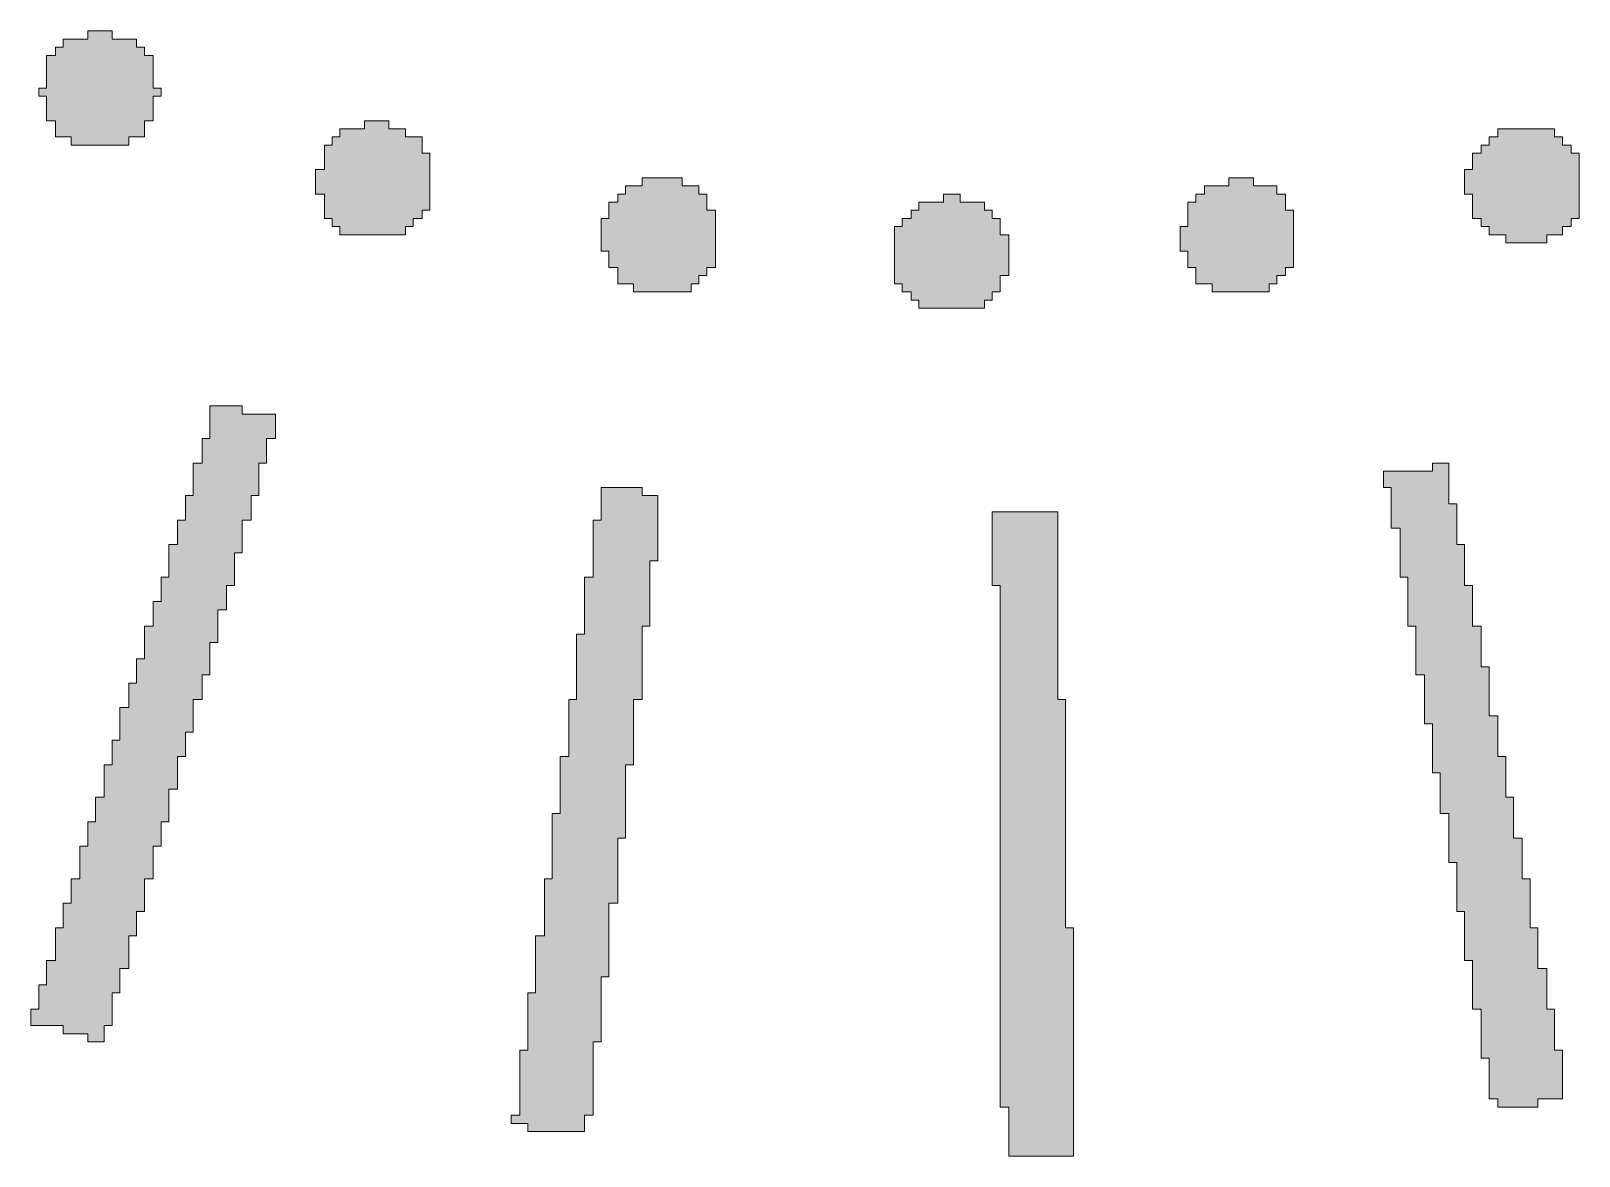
# Model space of a CAD drawing. Header units: millimetres. Extents: x 79 to 103.9, y -130.9 to -116.4.
# Drawn here: x 95.375 to 99.396, y -130.862 to -127.941 of the extents above; entities that cross this region are included whole.
import ezdxf

# ---------------------------------------------------------------- set-up
doc = ezdxf.new("R2010")
doc.units = ezdxf.units.MM
doc.header["$MEASUREMENT"] = 0
doc.layers.add('Layer 1', color=7, linetype='Continuous', lineweight=0)

msp = doc.modelspace()

# ---------------------------------------------------------------- hatches: boundary and pattern name
at = {"layer": 'Layer 1', "true_color": 0x000000, "transparency": 33554687}
h = msp.add_hatch(color=18, dxfattribs=at)
h.dxf.hatch_style = 2
h.paths.add_polyline_path([(95.7125, -128.1108), (95.6922, -128.1108), (95.6922, -128.1319), (95.6922, -128.153), (95.6922, -128.1743), (95.6693, -128.1743), (95.6693, -128.1954), (95.6693, -128.2165), (95.6287, -128.2165), (95.6287, -128.2378), (95.4788, -128.2378), (95.4788, -128.2165), (95.4382, -128.2165), (95.4382, -128.1954), (95.4382, -128.1743), (95.4153, -128.1743), (95.4153, -128.153), (95.4153, -128.1319), (95.4153, -128.1108), (95.395, -128.1108), (95.395, -128.0895), (95.4153, -128.0895), (95.4153, -128.0684), (95.4153, -128.0473), (95.4153, -128.026), (95.4153, -128.0049), (95.4382, -128.0049), (95.4382, -127.9838), (95.4585, -127.9838), (95.4585, -127.9625), (95.522, -127.9625), (95.522, -127.9414), (95.5855, -127.9414), (95.5855, -127.9625), (95.649, -127.9625), (95.649, -127.9838), (95.6693, -127.9838), (95.6693, -128.0049), (95.6922, -128.0049), (95.6922, -128.026), (95.6922, -128.0473), (95.6922, -128.0684), (95.6922, -128.0895), (95.7125, -128.0895)])
h = msp.add_hatch(color=18, dxfattribs=at)
h.dxf.hatch_style = 2
h.paths.add_polyline_path([(96.1367, -128.28), (96.1367, -128.2589), (96.1367, -128.2589), (96.1367, -128.2378), (96.157, -128.2378), (96.157, -128.2165), (96.1773, -128.2165), (96.1773, -128.1954), (96.2408, -128.1954), (96.2408, -128.1743), (96.3043, -128.1743), (96.3043, -128.1954), (96.3475, -128.1954), (96.3475, -128.2165), (96.3907, -128.2165), (96.3907, -128.2378), (96.3907, -128.2378), (96.3907, -128.2589), (96.411, -128.2589), (96.411, -128.28), (96.411, -128.3013), (96.411, -128.3013), (96.411, -128.3224), (96.411, -128.3435), (96.411, -128.3648), (96.411, -128.3648), (96.411, -128.3859), (96.411, -128.407), (96.3907, -128.407), (96.3907, -128.4283), (96.3678, -128.4283), (96.3678, -128.4494), (96.3475, -128.4494), (96.3475, -128.4705), (96.1773, -128.4705), (96.1773, -128.4494), (96.157, -128.4494), (96.157, -128.4283), (96.1367, -128.4283), (96.1367, -128.407), (96.1367, -128.407), (96.1367, -128.3859), (96.1367, -128.3648), (96.1138, -128.3648), (96.1138, -128.3435), (96.1138, -128.3224), (96.1138, -128.3013), (96.1367, -128.3013)])
h = msp.add_hatch(color=18, dxfattribs=at)
h.dxf.hatch_style = 2
h.paths.add_polyline_path([(99.3523, -128.4494), (99.3523, -128.4705), (99.3117, -128.4705), (99.3117, -128.4918), (99.205, -128.4918), (99.205, -128.4705), (99.1618, -128.4705), (99.1618, -128.4494), (99.1415, -128.4494), (99.1415, -128.4283), (99.1186, -128.4283), (99.1186, -128.407), (99.1186, -128.3859), (99.1186, -128.3648), (99.0983, -128.3648), (99.0983, -128.3435), (99.0983, -128.3224), (99.0983, -128.3013), (99.1186, -128.3013), (99.1186, -128.28), (99.1186, -128.2589), (99.1415, -128.2589), (99.1415, -128.2378), (99.1618, -128.2378), (99.1618, -128.2165), (99.1847, -128.2165), (99.1847, -128.1954), (99.332, -128.1954), (99.332, -128.2165), (99.3523, -128.2165), (99.3523, -128.2378), (99.3752, -128.2378), (99.3752, -128.2589), (99.3955, -128.2589), (99.3955, -128.28), (99.3955, -128.3013), (99.3955, -128.3013), (99.3955, -128.3224), (99.3955, -128.3435), (99.3955, -128.3648), (99.3955, -128.3648), (99.3955, -128.3859), (99.3955, -128.407), (99.3955, -128.4283), (99.3752, -128.4283), (99.3752, -128.4494)])
h = msp.add_hatch(color=18, dxfattribs=at)
h.dxf.hatch_style = 2
h.paths.add_polyline_path([(96.9393, -128.6188), (96.9393, -128.5975), (96.8987, -128.5975), (96.8987, -128.5764), (96.8987, -128.5764), (96.8987, -128.5553), (96.8758, -128.5553), (96.8758, -128.534), (96.8758, -128.5129), (96.8555, -128.5129), (96.8555, -128.4918), (96.8555, -128.4705), (96.8555, -128.4494), (96.8555, -128.4283), (96.8758, -128.4283), (96.8758, -128.407), (96.8759, -128.407), (96.8759, -128.3859), (96.8987, -128.3859), (96.8987, -128.3648), (96.919, -128.3648), (96.919, -128.3435), (96.9622, -128.3435), (96.9622, -128.3224), (97.0663, -128.3224), (97.0663, -128.3435), (97.1095, -128.3435), (97.1095, -128.3648), (97.1298, -128.3648), (97.1298, -128.3859), (97.1299, -128.3859), (97.1299, -128.407), (97.1527, -128.407), (97.1527, -128.4283), (97.1527, -128.4283), (97.1527, -128.4494), (97.1527, -128.4705), (97.1527, -128.4918), (97.1527, -128.5129), (97.1527, -128.5129), (97.1527, -128.534), (97.1527, -128.5553), (97.1298, -128.5553), (97.1298, -128.5764), (97.1095, -128.5764), (97.1095, -128.5975), (97.0892, -128.5975), (97.0892, -128.6188)])
h = msp.add_hatch(color=18, dxfattribs=at)
h.dxf.hatch_style = 2
h.paths.add_polyline_path([(98.3795, -128.4283), (98.3795, -128.407), (98.3795, -128.407), (98.3795, -128.3859), (98.3998, -128.3859), (98.3998, -128.3648), (98.4227, -128.3648), (98.4227, -128.3435), (98.4862, -128.3435), (98.4862, -128.3224), (98.5497, -128.3224), (98.5497, -128.3435), (98.6107, -128.3435), (98.6107, -128.3648), (98.6335, -128.3648), (98.6335, -128.3859), (98.6335, -128.3859), (98.6335, -128.407), (98.6538, -128.407), (98.6538, -128.4283), (98.6538, -128.4494), (98.6538, -128.4494), (98.6538, -128.4705), (98.6538, -128.4918), (98.6538, -128.5129), (98.6538, -128.5129), (98.6538, -128.534), (98.6538, -128.5553), (98.6335, -128.5553), (98.6335, -128.5764), (98.6107, -128.5764), (98.6107, -128.5975), (98.5903, -128.5975), (98.5903, -128.6188), (98.443, -128.6188), (98.443, -128.5975), (98.3999, -128.5975), (98.3999, -128.5764), (98.3998, -128.5764), (98.3998, -128.5553), (98.3795, -128.5553), (98.3795, -128.534), (98.3795, -128.5129), (98.3592, -128.5129), (98.3592, -128.4918), (98.3592, -128.4705), (98.3592, -128.4494), (98.3795, -128.4494)])
h = msp.add_hatch(color=18, dxfattribs=at)
h.dxf.hatch_style = 2
h.paths.add_polyline_path([(97.6175, -128.4494), (97.6379, -128.4494), (97.6379, -128.4283), (97.6607, -128.4283), (97.6607, -128.407), (97.681, -128.407), (97.681, -128.3859), (97.7445, -128.3859), (97.7445, -128.3648), (97.7877, -128.3648), (97.7877, -128.3859), (97.8512, -128.3859), (97.8512, -128.407), (97.8715, -128.407), (97.8715, -128.4283), (97.8919, -128.4283), (97.8919, -128.4494), (97.8918, -128.4494), (97.8918, -128.4705), (97.9147, -128.4705), (97.9147, -128.4918), (97.9147, -128.5129), (97.9147, -128.534), (97.9147, -128.5553), (97.9147, -128.5764), (97.8918, -128.5764), (97.8918, -128.5975), (97.8919, -128.5975), (97.8919, -128.6188), (97.8715, -128.6188), (97.8715, -128.6399), (97.8512, -128.6399), (97.8512, -128.661), (97.681, -128.661), (97.681, -128.6399), (97.6607, -128.6399), (97.6607, -128.6188), (97.6379, -128.6188), (97.6379, -128.5975), (97.6175, -128.5975), (97.6175, -128.5764), (97.6175, -128.5764), (97.6175, -128.5553), (97.6175, -128.534), (97.6175, -128.5129), (97.6175, -128.4918), (97.6175, -128.4705), (97.6175, -128.4705)])
h = msp.add_hatch(color=18, dxfattribs=at)
h.dxf.hatch_style = 2
h.paths.add_polyline_path([(95.395, -130.4603), (95.395, -130.439), (95.395, -130.439), (95.395, -130.4179), (95.4153, -130.4179), (95.4153, -130.3968), (95.4153, -130.3755), (95.4153, -130.3755), (95.4153, -130.3544), (95.4382, -130.3544), (95.4382, -130.3333), (95.4382, -130.312), (95.4382, -130.2909), (95.4382, -130.2909), (95.4382, -130.2698), (95.4585, -130.2698), (95.4585, -130.2485), (95.4585, -130.2274), (95.4585, -130.2274), (95.4585, -130.2063), (95.4788, -130.2063), (95.4788, -130.185), (95.4788, -130.1639), (95.4788, -130.1428), (95.5017, -130.1428), (95.5017, -130.1215), (95.5017, -130.1004), (95.5017, -130.0793), (95.5017, -130.058), (95.522, -130.058), (95.522, -130.0369), (95.522, -130.0158), (95.522, -129.9945), (95.5423, -129.9945), (95.5423, -129.9734), (95.5423, -129.9523), (95.5423, -129.931), (95.5652, -129.931), (95.5652, -129.9099), (95.5652, -129.9099), (95.5652, -129.8888), (95.5652, -129.8675), (95.5652, -129.8464), (95.5855, -129.8464), (95.5855, -129.8253), (95.5855, -129.8253), (95.5855, -129.804), (95.5855, -129.7829), (95.6058, -129.7829), (95.6058, -129.7618), (95.6058, -129.7618), (95.6058, -129.7405), (95.6058, -129.7194), (95.6058, -129.6983), (95.6287, -129.6983), (95.6287, -129.677), (95.6287, -129.677), (95.6287, -129.6559), (95.6287, -129.6348), (95.649, -129.6348), (95.649, -129.6135), (95.649, -129.6135), (95.649, -129.5924), (95.649, -129.5713), (95.6693, -129.5713), (95.6693, -129.55), (95.6693, -129.5289), (95.6693, -129.5289), (95.6693, -129.5078), (95.6693, -129.4865), (95.6922, -129.4865), (95.6922, -129.4654), (95.6922, -129.4443), (95.6922, -129.4443), (95.6922, -129.423), (95.7125, -129.423), (95.7125, -129.4019), (95.7125, -129.3808), (95.7125, -129.3808), (95.7125, -129.3595), (95.7328, -129.3595), (95.7328, -129.3384), (95.7328, -129.3173), (95.7328, -129.296), (95.7328, -129.296), (95.7328, -129.2749), (95.7557, -129.2749), (95.7557, -129.2538), (95.7557, -129.2325), (95.7557, -129.2114), (95.776, -129.2114), (95.776, -129.1903), (95.776, -129.169), (95.776, -129.1479), (95.7963, -129.1479), (95.7963, -129.1268), (95.7963, -129.1055), (95.7963, -129.0844), (95.7963, -129.0633), (95.8192, -129.0633), (95.8192, -129.042), (95.8192, -129.0209), (95.8192, -128.9998), (95.8395, -128.9998), (95.8395, -128.9785), (95.8395, -128.9574), (95.8395, -128.9363), (95.8395, -128.915), (95.9233, -128.915), (95.9233, -128.9363), (96.0097, -128.9363), (96.0097, -128.9574), (96.0097, -128.9785), (96.0097, -128.9998), (95.9868, -128.9998), (95.9868, -129.0209), (95.9868, -129.042), (95.9868, -129.0633), (95.9665, -129.0633), (95.9665, -129.0844), (95.9665, -129.1055), (95.9665, -129.1268), (95.9665, -129.1479), (95.9462, -129.1479), (95.9462, -129.169), (95.9462, -129.1903), (95.9462, -129.2114), (95.9233, -129.2114), (95.9233, -129.2325), (95.9233, -129.2538), (95.9233, -129.2749), (95.9233, -129.2749), (95.9233, -129.296), (95.903, -129.296), (95.903, -129.3173), (95.903, -129.3384), (95.903, -129.3595), (95.903, -129.3595), (95.903, -129.3808), (95.8827, -129.3808), (95.8827, -129.4019), (95.8827, -129.423), (95.8827, -129.423), (95.8827, -129.4443), (95.8598, -129.4443), (95.8598, -129.4654), (95.8598, -129.4865), (95.8598, -129.4865), (95.8598, -129.5078), (95.8598, -129.5289), (95.8395, -129.5289), (95.8395, -129.55), (95.8395, -129.5713), (95.8395, -129.5713), (95.8395, -129.5924), (95.8395, -129.6135), (95.8192, -129.6135), (95.8192, -129.6348), (95.8192, -129.6348), (95.8192, -129.6559), (95.8192, -129.677), (95.7963, -129.677), (95.7963, -129.6983), (95.7963, -129.6983), (95.7963, -129.7194), (95.7963, -129.7405), (95.7963, -129.7618), (95.776, -129.7618), (95.776, -129.7829), (95.776, -129.7829), (95.776, -129.804), (95.776, -129.8253), (95.7557, -129.8253), (95.7557, -129.8464), (95.7557, -129.8464), (95.7557, -129.8675), (95.7557, -129.8888), (95.7557, -129.9099), (95.7328, -129.9099), (95.7328, -129.931), (95.7328, -129.931), (95.7328, -129.9523), (95.7328, -129.9734), (95.7328, -129.9945), (95.7125, -129.9945), (95.7125, -130.0158), (95.7125, -130.0369), (95.7125, -130.058), (95.6922, -130.058), (95.6922, -130.0793), (95.6922, -130.1004), (95.6922, -130.1215), (95.6922, -130.1428), (95.6693, -130.1428), (95.6693, -130.1639), (95.6693, -130.185), (95.6693, -130.2063), (95.6693, -130.2063), (95.6693, -130.2274), (95.649, -130.2274), (95.649, -130.2485), (95.649, -130.2698), (95.649, -130.2698), (95.649, -130.2909), (95.6287, -130.2909), (95.6287, -130.312), (95.6287, -130.3333), (95.6287, -130.3544), (95.6287, -130.3544), (95.6287, -130.3755), (95.6058, -130.3755), (95.6058, -130.3968), (95.6058, -130.4179), (95.6058, -130.4179), (95.6058, -130.439), (95.5855, -130.439), (95.5855, -130.4603), (95.5855, -130.4814), (95.5855, -130.4814), (95.5855, -130.5025), (95.5855, -130.5238), (95.5652, -130.5238), (95.5652, -130.5449), (95.5652, -130.5449), (95.5652, -130.566), (95.522, -130.566), (95.522, -130.5449), (95.4585, -130.5449), (95.4585, -130.5238), (95.3747, -130.5238), (95.3747, -130.5025), (95.3747, -130.4814), (95.395, -130.4814)])
h = msp.add_hatch(color=18, dxfattribs=at)
h.dxf.hatch_style = 2
h.paths.add_polyline_path([(99.0145, -129.0633), (99.0577, -129.0633), (99.0577, -129.0844), (99.0577, -129.1055), (99.0577, -129.1268), (99.0577, -129.1268), (99.0577, -129.1479), (99.0577, -129.169), (99.0781, -129.169), (99.0781, -129.1903), (99.0781, -129.2114), (99.0781, -129.2325), (99.078, -129.2325), (99.078, -129.2538), (99.078, -129.2749), (99.0983, -129.2749), (99.0983, -129.296), (99.0983, -129.3173), (99.0983, -129.3384), (99.0983, -129.3595), (99.0983, -129.3595), (99.0983, -129.3808), (99.1187, -129.3808), (99.1187, -129.4019), (99.1187, -129.423), (99.1187, -129.4443), (99.1187, -129.4654), (99.1187, -129.4865), (99.1415, -129.4865), (99.1415, -129.5078), (99.1415, -129.5289), (99.1415, -129.55), (99.1415, -129.5713), (99.1415, -129.5924), (99.1618, -129.5924), (99.1618, -129.6135), (99.1618, -129.6135), (99.1618, -129.6348), (99.1618, -129.6559), (99.1618, -129.677), (99.1618, -129.6983), (99.1618, -129.7194), (99.1847, -129.7194), (99.1847, -129.7405), (99.1847, -129.7405), (99.1847, -129.7618), (99.1847, -129.7829), (99.1847, -129.804), (99.1847, -129.8253), (99.205, -129.8253), (99.205, -129.8464), (99.205, -129.8675), (99.205, -129.8675), (99.205, -129.8888), (99.205, -129.9099), (99.205, -129.931), (99.2253, -129.931), (99.2253, -129.9523), (99.2253, -129.9734), (99.2253, -129.9734), (99.2253, -129.9945), (99.2253, -130.0158), (99.2253, -130.0369), (99.2482, -130.0369), (99.2482, -130.058), (99.2482, -130.0793), (99.2482, -130.1004), (99.2482, -130.1004), (99.2482, -130.1215), (99.2482, -130.1428), (99.2685, -130.1428), (99.2685, -130.1639), (99.2685, -130.185), (99.2685, -130.2063), (99.2685, -130.2274), (99.2685, -130.2274), (99.2685, -130.2485), (99.2685, -130.2698), (99.2888, -130.2698), (99.2888, -130.2909), (99.2888, -130.312), (99.2888, -130.3333), (99.2888, -130.3544), (99.2889, -130.3544), (99.2889, -130.3755), (99.3117, -130.3755), (99.3117, -130.3968), (99.3117, -130.4179), (99.3117, -130.439), (99.3117, -130.4603), (99.3117, -130.4814), (99.332, -130.4814), (99.332, -130.5025), (99.332, -130.5238), (99.332, -130.5449), (99.332, -130.566), (99.332, -130.5873), (99.3523, -130.5873), (99.3523, -130.6084), (99.3523, -130.6084), (99.3523, -130.6295), (99.3523, -130.6508), (99.3523, -130.6719), (99.3523, -130.693), (99.3523, -130.7143), (99.2888, -130.7143), (99.2888, -130.7354), (99.1847, -130.7354), (99.1847, -130.7143), (99.1618, -130.7143), (99.1618, -130.693), (99.1618, -130.6719), (99.1618, -130.6508), (99.1618, -130.6295), (99.1618, -130.6084), (99.1415, -130.6084), (99.1415, -130.5873), (99.1415, -130.5873), (99.1415, -130.566), (99.1415, -130.5449), (99.1415, -130.5238), (99.1415, -130.5025), (99.1415, -130.4814), (99.1187, -130.4814), (99.1187, -130.4603), (99.1187, -130.439), (99.1187, -130.4179), (99.1187, -130.3968), (99.1187, -130.3755), (99.1187, -130.3544), (99.0983, -130.3544), (99.0983, -130.3333), (99.0983, -130.312), (99.0983, -130.2909), (99.0983, -130.2698), (99.0983, -130.2698), (99.0983, -130.2485), (99.0983, -130.2274), (99.078, -130.2274), (99.078, -130.2063), (99.078, -130.185), (99.078, -130.1639), (99.078, -130.1428), (99.078, -130.1428), (99.078, -130.1215), (99.078, -130.1004), (99.0577, -130.1004), (99.0577, -130.0793), (99.0577, -130.058), (99.0577, -130.0369), (99.0577, -130.0369), (99.0577, -130.0158), (99.0577, -129.9945), (99.0577, -129.9734), (99.0348, -129.9734), (99.0348, -129.9523), (99.0348, -129.931), (99.0348, -129.931), (99.0348, -129.9099), (99.0348, -129.8888), (99.0348, -129.8675), (99.0145, -129.8675), (99.0145, -129.8464), (99.0145, -129.8253), (99.0145, -129.8253), (99.0145, -129.804), (99.0145, -129.7829), (99.0145, -129.7618), (99.0145, -129.7405), (98.9942, -129.7405), (98.9942, -129.7194), (98.9942, -129.7194), (98.9942, -129.6983), (98.9942, -129.677), (98.9942, -129.6559), (98.9942, -129.6348), (98.9942, -129.6135), (98.9713, -129.6135), (98.9713, -129.5924), (98.9713, -129.5924), (98.9713, -129.5713), (98.9713, -129.55), (98.9713, -129.5289), (98.9713, -129.5078), (98.9713, -129.4865), (98.9511, -129.4865), (98.9511, -129.4654), (98.9511, -129.4443), (98.9511, -129.423), (98.9511, -129.4019), (98.9511, -129.3808), (98.951, -129.3808), (98.951, -129.3595), (98.9307, -129.3595), (98.9307, -129.3384), (98.9307, -129.3173), (98.9307, -129.296), (98.9307, -129.2749), (98.9307, -129.2749), (98.9307, -129.2538), (98.9307, -129.2325), (98.9079, -129.2325), (98.9079, -129.2114), (98.9079, -129.1903), (98.9079, -129.169), (98.9078, -129.169), (98.9078, -129.1479), (98.9078, -129.1268), (98.8875, -129.1268), (98.8875, -129.1055), (98.8875, -129.0844), (99.0145, -129.0844)])
h = msp.add_hatch(color=18, dxfattribs=at)
h.dxf.hatch_style = 2
h.paths.add_polyline_path([(96.6447, -130.7354), (96.6447, -130.7143), (96.6447, -130.693), (96.6447, -130.6719), (96.6447, -130.6508), (96.6447, -130.6295), (96.6447, -130.6084), (96.6447, -130.5873), (96.665, -130.5873), (96.665, -130.566), (96.665, -130.566), (96.665, -130.5449), (96.665, -130.5238), (96.665, -130.5025), (96.665, -130.4814), (96.665, -130.4603), (96.665, -130.439), (96.6854, -130.439), (96.6854, -130.4179), (96.6854, -130.3968), (96.6853, -130.3968), (96.6853, -130.3755), (96.6853, -130.3544), (96.6853, -130.3333), (96.6853, -130.312), (96.6853, -130.2909), (96.7082, -130.2909), (96.7082, -130.2698), (96.7082, -130.2485), (96.7082, -130.2274), (96.7082, -130.2063), (96.7082, -130.2063), (96.7082, -130.185), (96.7082, -130.1639), (96.7082, -130.1428), (96.7285, -130.1428), (96.7285, -130.1215), (96.7285, -130.1004), (96.7285, -130.0793), (96.7285, -130.058), (96.7285, -130.0369), (96.7285, -130.0369), (96.7285, -130.0158), (96.7285, -129.9945), (96.7285, -129.9734), (96.7488, -129.9734), (96.7488, -129.9523), (96.7488, -129.931), (96.7488, -129.9099), (96.7488, -129.8888), (96.7488, -129.8675), (96.7488, -129.8464), (96.7488, -129.8464), (96.7488, -129.8253), (96.7717, -129.8253), (96.7717, -129.804), (96.7717, -129.7829), (96.7717, -129.7618), (96.7717, -129.7405), (96.7717, -129.7194), (96.7717, -129.6983), (96.7717, -129.677), (96.792, -129.677), (96.792, -129.6559), (96.792, -129.6348), (96.792, -129.6135), (96.792, -129.5924), (96.792, -129.5713), (96.792, -129.55), (96.792, -129.5289), (96.792, -129.5078), (96.8123, -129.5078), (96.8123, -129.4865), (96.8123, -129.4865), (96.8123, -129.4654), (96.8123, -129.4443), (96.8123, -129.423), (96.8123, -129.4019), (96.8123, -129.3808), (96.8123, -129.3595), (96.8352, -129.3595), (96.8352, -129.3384), (96.8352, -129.3173), (96.8352, -129.3173), (96.8352, -129.296), (96.8352, -129.2749), (96.8352, -129.2538), (96.8352, -129.2325), (96.8352, -129.2114), (96.8555, -129.2114), (96.8555, -129.1903), (96.8555, -129.169), (96.8555, -129.1479), (96.8555, -129.1268), (96.9622, -129.1268), (96.9622, -129.1479), (97.0028, -129.1479), (97.0028, -129.169), (97.0028, -129.1903), (97.0028, -129.2114), (97.0028, -129.2114), (97.0028, -129.2325), (97.0028, -129.2538), (97.0028, -129.2749), (97.0028, -129.296), (97.0028, -129.3173), (96.9825, -129.3173), (96.9825, -129.3384), (96.9825, -129.3595), (96.9825, -129.3595), (96.9825, -129.3808), (96.9825, -129.4019), (96.9825, -129.423), (96.9825, -129.4443), (96.9825, -129.4654), (96.9825, -129.4865), (96.9622, -129.4865), (96.9622, -129.5078), (96.9622, -129.5078), (96.9622, -129.5289), (96.9622, -129.55), (96.9622, -129.5713), (96.9622, -129.5924), (96.9622, -129.6135), (96.9622, -129.6348), (96.9622, -129.6559), (96.9622, -129.677), (96.9393, -129.677), (96.9393, -129.6983), (96.9393, -129.7194), (96.9393, -129.7405), (96.9393, -129.7618), (96.9393, -129.7829), (96.9393, -129.804), (96.9393, -129.8253), (96.9393, -129.8253), (96.9393, -129.8464), (96.919, -129.8464), (96.919, -129.8675), (96.919, -129.8888), (96.919, -129.9099), (96.919, -129.931), (96.919, -129.9523), (96.919, -129.9734), (96.919, -129.9734), (96.919, -129.9945), (96.919, -130.0158), (96.919, -130.0369), (96.8987, -130.0369), (96.8987, -130.058), (96.8987, -130.0793), (96.8987, -130.1004), (96.8987, -130.1215), (96.8987, -130.1428), (96.8987, -130.1428), (96.8987, -130.1639), (96.8987, -130.185), (96.8987, -130.2063), (96.8758, -130.2063), (96.8758, -130.2274), (96.8758, -130.2485), (96.8758, -130.2698), (96.8758, -130.2909), (96.8758, -130.2909), (96.8758, -130.312), (96.8758, -130.3333), (96.8758, -130.3544), (96.8758, -130.3755), (96.8758, -130.3968), (96.8556, -130.3968), (96.8556, -130.4179), (96.8556, -130.439), (96.8555, -130.439), (96.8555, -130.4603), (96.8555, -130.4814), (96.8555, -130.5025), (96.8555, -130.5238), (96.8555, -130.5449), (96.8555, -130.566), (96.8352, -130.566), (96.8352, -130.5873), (96.8352, -130.5873), (96.8352, -130.6084), (96.8352, -130.6295), (96.8352, -130.6508), (96.8352, -130.6719), (96.8352, -130.693), (96.8352, -130.7143), (96.8352, -130.7354), (96.8352, -130.7565), (96.8123, -130.7565), (96.8123, -130.7778), (96.8123, -130.7989), (96.665, -130.7989), (96.665, -130.7778), (96.6218, -130.7778), (96.6218, -130.7565), (96.6447, -130.7565)])
h = msp.add_hatch(color=18, dxfattribs=at)
h.dxf.hatch_style = 2
h.paths.add_polyline_path([(98.0417, -129.2114), (98.0417, -129.2325), (98.0417, -129.2538), (98.0417, -129.2749), (98.0417, -129.296), (98.0417, -129.3173), (98.0417, -129.3384), (98.0417, -129.3595), (98.0417, -129.3808), (98.0417, -129.3808), (98.0417, -129.4019), (98.0417, -129.423), (98.0417, -129.4443), (98.0417, -129.4654), (98.0417, -129.4865), (98.0417, -129.5078), (98.0417, -129.5289), (98.0417, -129.55), (98.0417, -129.5713), (98.0417, -129.5924), (98.0417, -129.6135), (98.0417, -129.6348), (98.0417, -129.6559), (98.0417, -129.677), (98.062, -129.677), (98.062, -129.6983), (98.062, -129.7194), (98.062, -129.7405), (98.062, -129.7618), (98.062, -129.7829), (98.062, -129.804), (98.062, -129.8253), (98.062, -129.8464), (98.062, -129.8675), (98.062, -129.8888), (98.062, -129.9099), (98.062, -129.931), (98.062, -129.9523), (98.062, -129.9734), (98.062, -129.9945), (98.062, -130.0158), (98.062, -130.0369), (98.062, -130.058), (98.062, -130.0793), (98.062, -130.1004), (98.062, -130.1215), (98.062, -130.1428), (98.062, -130.1639), (98.062, -130.185), (98.062, -130.2063), (98.062, -130.2274), (98.062, -130.2485), (98.062, -130.2698), (98.0823, -130.2698), (98.0823, -130.2909), (98.0823, -130.312), (98.0823, -130.3333), (98.0823, -130.3544), (98.0823, -130.3755), (98.0823, -130.3968), (98.0823, -130.4179), (98.0823, -130.439), (98.0823, -130.4603), (98.0823, -130.4814), (98.0823, -130.5025), (98.0823, -130.5238), (98.0823, -130.5449), (98.0823, -130.566), (98.0823, -130.5873), (98.0823, -130.6084), (98.0823, -130.6295), (98.0823, -130.6508), (98.0823, -130.6719), (98.0823, -130.693), (98.0823, -130.7143), (98.0823, -130.7354), (98.0823, -130.7354), (98.0823, -130.7565), (98.0823, -130.7778), (98.0823, -130.7989), (98.0823, -130.82), (98.0823, -130.8413), (98.0823, -130.8624), (97.9147, -130.8624), (97.9147, -130.8413), (97.9147, -130.82), (97.9147, -130.7989), (97.9147, -130.7778), (97.9147, -130.7565), (97.9147, -130.7354), (97.8918, -130.7354), (97.8918, -130.7143), (97.8918, -130.693), (97.8918, -130.6719), (97.8918, -130.6508), (97.8918, -130.6295), (97.8918, -130.6084), (97.8918, -130.5873), (97.8918, -130.566), (97.8918, -130.5449), (97.8918, -130.5238), (97.8918, -130.5025), (97.8918, -130.4814), (97.8918, -130.4603), (97.8918, -130.439), (97.8918, -130.4179), (97.8918, -130.3968), (97.8918, -130.3755), (97.8918, -130.3544), (97.8918, -130.3333), (97.8918, -130.312), (97.8918, -130.2909), (97.8918, -130.2698), (97.8918, -130.2698), (97.8918, -130.2485), (97.8918, -130.2274), (97.8918, -130.2063), (97.8918, -130.185), (97.8918, -130.1639), (97.8918, -130.1428), (97.8918, -130.1215), (97.8918, -130.1004), (97.8918, -130.0793), (97.8918, -130.058), (97.8918, -130.0369), (97.8918, -130.0158), (97.8918, -129.9945), (97.8918, -129.9734), (97.8918, -129.9523), (97.8918, -129.931), (97.8918, -129.9099), (97.8918, -129.8888), (97.8918, -129.8675), (97.8918, -129.8464), (97.8918, -129.8253), (97.8918, -129.804), (97.8918, -129.7829), (97.8918, -129.7618), (97.8918, -129.7405), (97.8918, -129.7194), (97.8918, -129.6983), (97.8918, -129.677), (97.8918, -129.677), (97.8918, -129.6559), (97.8918, -129.6348), (97.8918, -129.6135), (97.8918, -129.5924), (97.8918, -129.5713), (97.8918, -129.55), (97.8918, -129.5289), (97.8918, -129.5078), (97.8918, -129.4865), (97.8918, -129.4654), (97.8918, -129.4443), (97.8918, -129.423), (97.8918, -129.4019), (97.8918, -129.3808), (97.8715, -129.3808), (97.8715, -129.3595), (97.8715, -129.3384), (97.8715, -129.3173), (97.8715, -129.296), (97.8715, -129.2749), (97.8715, -129.2538), (97.8715, -129.2325), (97.8715, -129.2114), (97.8715, -129.1903), (98.0417, -129.1903)])

# ---------------------------------------------------------------- linework, layer by layer
at = {"layer": 'Layer 1'}
for points in [[(95.7125, -128.1108), (95.6922, -128.1108), (95.6922, -128.1319), (95.6922, -128.153), (95.6922, -128.1743), (95.6693, -128.1743), (95.6693, -128.1954), (95.6693, -128.2165), (95.6287, -128.2165), (95.6287, -128.2378), (95.4788, -128.2378), (95.4788, -128.2165), (95.4382, -128.2165), (95.4382, -128.1954), (95.4382, -128.1743), (95.4153, -128.1743), (95.4153, -128.153), (95.4153, -128.1319), (95.4153, -128.1108), (95.395, -128.1108), (95.395, -128.0895), (95.4153, -128.0895), (95.4153, -128.0684), (95.4153, -128.0473), (95.4153, -128.026), (95.4153, -128.0049), (95.4382, -128.0049), (95.4382, -127.9838), (95.4585, -127.9838), (95.4585, -127.9625), (95.522, -127.9625), (95.522, -127.9414), (95.5855, -127.9414), (95.5855, -127.9625), (95.649, -127.9625), (95.649, -127.9838), (95.6693, -127.9838), (95.6693, -128.0049), (95.6922, -128.0049), (95.6922, -128.026), (95.6922, -128.0473), (95.6922, -128.0684), (95.6922, -128.0895), (95.7125, -128.0895)], [(96.1367, -128.28), (96.1367, -128.2589), (96.1367, -128.2589), (96.1367, -128.2378), (96.157, -128.2378), (96.157, -128.2165), (96.1773, -128.2165), (96.1773, -128.1954), (96.2408, -128.1954), (96.2408, -128.1743), (96.3043, -128.1743), (96.3043, -128.1954), (96.3475, -128.1954), (96.3475, -128.2165), (96.3907, -128.2165), (96.3907, -128.2378), (96.3907, -128.2378), (96.3907, -128.2589), (96.411, -128.2589), (96.411, -128.28), (96.411, -128.3013), (96.411, -128.3013), (96.411, -128.3224), (96.411, -128.3435), (96.411, -128.3648), (96.411, -128.3648), (96.411, -128.3859), (96.411, -128.407), (96.3907, -128.407), (96.3907, -128.4283), (96.3678, -128.4283), (96.3678, -128.4494), (96.3475, -128.4494), (96.3475, -128.4705), (96.1773, -128.4705), (96.1773, -128.4494), (96.157, -128.4494), (96.157, -128.4283), (96.1367, -128.4283), (96.1367, -128.407), (96.1367, -128.407), (96.1367, -128.3859), (96.1367, -128.3648), (96.1138, -128.3648), (96.1138, -128.3435), (96.1138, -128.3224), (96.1138, -128.3013), (96.1367, -128.3013)], [(99.3523, -128.4494), (99.3523, -128.4705), (99.3117, -128.4705), (99.3117, -128.4918), (99.205, -128.4918), (99.205, -128.4705), (99.1618, -128.4705), (99.1618, -128.4494), (99.1415, -128.4494), (99.1415, -128.4283), (99.1186, -128.4283), (99.1186, -128.407), (99.1186, -128.3859), (99.1186, -128.3648), (99.0983, -128.3648), (99.0983, -128.3435), (99.0983, -128.3224), (99.0983, -128.3013), (99.1186, -128.3013), (99.1186, -128.28), (99.1186, -128.2589), (99.1415, -128.2589), (99.1415, -128.2378), (99.1618, -128.2378), (99.1618, -128.2165), (99.1847, -128.2165), (99.1847, -128.1954), (99.332, -128.1954), (99.332, -128.2165), (99.3523, -128.2165), (99.3523, -128.2378), (99.3752, -128.2378), (99.3752, -128.2589), (99.3955, -128.2589), (99.3955, -128.28), (99.3955, -128.3013), (99.3955, -128.3013), (99.3955, -128.3224), (99.3955, -128.3435), (99.3955, -128.3648), (99.3955, -128.3648), (99.3955, -128.3859), (99.3955, -128.407), (99.3955, -128.4283), (99.3752, -128.4283), (99.3752, -128.4494)], [(96.9393, -128.6188), (96.9393, -128.5975), (96.8987, -128.5975), (96.8987, -128.5764), (96.8987, -128.5764), (96.8987, -128.5553), (96.8758, -128.5553), (96.8758, -128.534), (96.8758, -128.5129), (96.8555, -128.5129), (96.8555, -128.4918), (96.8555, -128.4705), (96.8555, -128.4494), (96.8555, -128.4283), (96.8758, -128.4283), (96.8758, -128.407), (96.8759, -128.407), (96.8759, -128.3859), (96.8987, -128.3859), (96.8987, -128.3648), (96.919, -128.3648), (96.919, -128.3435), (96.9622, -128.3435), (96.9622, -128.3224), (97.0663, -128.3224), (97.0663, -128.3435), (97.1095, -128.3435), (97.1095, -128.3648), (97.1298, -128.3648), (97.1298, -128.3859), (97.1299, -128.3859), (97.1299, -128.407), (97.1527, -128.407), (97.1527, -128.4283), (97.1527, -128.4283), (97.1527, -128.4494), (97.1527, -128.4705), (97.1527, -128.4918), (97.1527, -128.5129), (97.1527, -128.5129), (97.1527, -128.534), (97.1527, -128.5553), (97.1298, -128.5553), (97.1298, -128.5764), (97.1095, -128.5764), (97.1095, -128.5975), (97.0892, -128.5975), (97.0892, -128.6188)], [(98.3795, -128.4283), (98.3795, -128.407), (98.3795, -128.407), (98.3795, -128.3859), (98.3998, -128.3859), (98.3998, -128.3648), (98.4227, -128.3648), (98.4227, -128.3435), (98.4862, -128.3435), (98.4862, -128.3224), (98.5497, -128.3224), (98.5497, -128.3435), (98.6107, -128.3435), (98.6107, -128.3648), (98.6335, -128.3648), (98.6335, -128.3859), (98.6335, -128.3859), (98.6335, -128.407), (98.6538, -128.407), (98.6538, -128.4283), (98.6538, -128.4494), (98.6538, -128.4494), (98.6538, -128.4705), (98.6538, -128.4918), (98.6538, -128.5129), (98.6538, -128.5129), (98.6538, -128.534), (98.6538, -128.5553), (98.6335, -128.5553), (98.6335, -128.5764), (98.6107, -128.5764), (98.6107, -128.5975), (98.5903, -128.5975), (98.5903, -128.6188), (98.443, -128.6188), (98.443, -128.5975), (98.3999, -128.5975), (98.3999, -128.5764), (98.3998, -128.5764), (98.3998, -128.5553), (98.3795, -128.5553), (98.3795, -128.534), (98.3795, -128.5129), (98.3592, -128.5129), (98.3592, -128.4918), (98.3592, -128.4705), (98.3592, -128.4494), (98.3795, -128.4494)], [(97.6175, -128.4494), (97.6379, -128.4494), (97.6379, -128.4283), (97.6607, -128.4283), (97.6607, -128.407), (97.681, -128.407), (97.681, -128.3859), (97.7445, -128.3859), (97.7445, -128.3648), (97.7877, -128.3648), (97.7877, -128.3859), (97.8512, -128.3859), (97.8512, -128.407), (97.8715, -128.407), (97.8715, -128.4283), (97.8919, -128.4283), (97.8919, -128.4494), (97.8918, -128.4494), (97.8918, -128.4705), (97.9147, -128.4705), (97.9147, -128.4918), (97.9147, -128.5129), (97.9147, -128.534), (97.9147, -128.5553), (97.9147, -128.5764), (97.8918, -128.5764), (97.8918, -128.5975), (97.8919, -128.5975), (97.8919, -128.6188), (97.8715, -128.6188), (97.8715, -128.6399), (97.8512, -128.6399), (97.8512, -128.661), (97.681, -128.661), (97.681, -128.6399), (97.6607, -128.6399), (97.6607, -128.6188), (97.6379, -128.6188), (97.6379, -128.5975), (97.6175, -128.5975), (97.6175, -128.5764), (97.6175, -128.5764), (97.6175, -128.5553), (97.6175, -128.534), (97.6175, -128.5129), (97.6175, -128.4918), (97.6175, -128.4705), (97.6175, -128.4705)], [(95.395, -130.4603), (95.395, -130.439), (95.395, -130.439), (95.395, -130.4179), (95.4153, -130.4179), (95.4153, -130.3968), (95.4153, -130.3755), (95.4153, -130.3755), (95.4153, -130.3544), (95.4382, -130.3544), (95.4382, -130.3333), (95.4382, -130.312), (95.4382, -130.2909), (95.4382, -130.2909), (95.4382, -130.2698), (95.4585, -130.2698), (95.4585, -130.2485), (95.4585, -130.2274), (95.4585, -130.2274), (95.4585, -130.2063), (95.4788, -130.2063), (95.4788, -130.185), (95.4788, -130.1639), (95.4788, -130.1428), (95.5017, -130.1428), (95.5017, -130.1215), (95.5017, -130.1004), (95.5017, -130.0793), (95.5017, -130.058), (95.522, -130.058), (95.522, -130.0369), (95.522, -130.0158), (95.522, -129.9945), (95.5423, -129.9945), (95.5423, -129.9734), (95.5423, -129.9523), (95.5423, -129.931), (95.5652, -129.931), (95.5652, -129.9099), (95.5652, -129.9099), (95.5652, -129.8888), (95.5652, -129.8675), (95.5652, -129.8464), (95.5855, -129.8464), (95.5855, -129.8253), (95.5855, -129.8253), (95.5855, -129.804), (95.5855, -129.7829), (95.6058, -129.7829), (95.6058, -129.7618), (95.6058, -129.7618), (95.6058, -129.7405), (95.6058, -129.7194), (95.6058, -129.6983), (95.6287, -129.6983), (95.6287, -129.677), (95.6287, -129.677), (95.6287, -129.6559), (95.6287, -129.6348), (95.649, -129.6348), (95.649, -129.6135), (95.649, -129.6135), (95.649, -129.5924), (95.649, -129.5713), (95.6693, -129.5713), (95.6693, -129.55), (95.6693, -129.5289), (95.6693, -129.5289), (95.6693, -129.5078), (95.6693, -129.4865), (95.6922, -129.4865), (95.6922, -129.4654), (95.6922, -129.4443), (95.6922, -129.4443), (95.6922, -129.423), (95.7125, -129.423), (95.7125, -129.4019), (95.7125, -129.3808), (95.7125, -129.3808), (95.7125, -129.3595), (95.7328, -129.3595), (95.7328, -129.3384), (95.7328, -129.3173), (95.7328, -129.296), (95.7328, -129.296), (95.7328, -129.2749), (95.7557, -129.2749), (95.7557, -129.2538), (95.7557, -129.2325), (95.7557, -129.2114), (95.776, -129.2114), (95.776, -129.1903), (95.776, -129.169), (95.776, -129.1479), (95.7963, -129.1479), (95.7963, -129.1268), (95.7963, -129.1055), (95.7963, -129.0844), (95.7963, -129.0633), (95.8192, -129.0633), (95.8192, -129.042), (95.8192, -129.0209), (95.8192, -128.9998), (95.8395, -128.9998), (95.8395, -128.9785), (95.8395, -128.9574), (95.8395, -128.9363), (95.8395, -128.915), (95.9233, -128.915), (95.9233, -128.9363), (96.0097, -128.9363), (96.0097, -128.9574), (96.0097, -128.9785), (96.0097, -128.9998), (95.9868, -128.9998), (95.9868, -129.0209), (95.9868, -129.042), (95.9868, -129.0633), (95.9665, -129.0633), (95.9665, -129.0844), (95.9665, -129.1055), (95.9665, -129.1268), (95.9665, -129.1479), (95.9462, -129.1479), (95.9462, -129.169), (95.9462, -129.1903), (95.9462, -129.2114), (95.9233, -129.2114), (95.9233, -129.2325), (95.9233, -129.2538), (95.9233, -129.2749), (95.9233, -129.2749), (95.9233, -129.296), (95.903, -129.296), (95.903, -129.3173), (95.903, -129.3384), (95.903, -129.3595), (95.903, -129.3595), (95.903, -129.3808), (95.8827, -129.3808), (95.8827, -129.4019), (95.8827, -129.423), (95.8827, -129.423), (95.8827, -129.4443), (95.8598, -129.4443), (95.8598, -129.4654), (95.8598, -129.4865), (95.8598, -129.4865), (95.8598, -129.5078), (95.8598, -129.5289), (95.8395, -129.5289), (95.8395, -129.55), (95.8395, -129.5713), (95.8395, -129.5713), (95.8395, -129.5924), (95.8395, -129.6135), (95.8192, -129.6135), (95.8192, -129.6348), (95.8192, -129.6348), (95.8192, -129.6559), (95.8192, -129.677), (95.7963, -129.677), (95.7963, -129.6983), (95.7963, -129.6983), (95.7963, -129.7194), (95.7963, -129.7405), (95.7963, -129.7618), (95.776, -129.7618), (95.776, -129.7829), (95.776, -129.7829), (95.776, -129.804), (95.776, -129.8253), (95.7557, -129.8253), (95.7557, -129.8464), (95.7557, -129.8464), (95.7557, -129.8675), (95.7557, -129.8888), (95.7557, -129.9099), (95.7328, -129.9099), (95.7328, -129.931), (95.7328, -129.931), (95.7328, -129.9523), (95.7328, -129.9734), (95.7328, -129.9945), (95.7125, -129.9945), (95.7125, -130.0158), (95.7125, -130.0369), (95.7125, -130.058), (95.6922, -130.058), (95.6922, -130.0793), (95.6922, -130.1004), (95.6922, -130.1215), (95.6922, -130.1428), (95.6693, -130.1428), (95.6693, -130.1639), (95.6693, -130.185), (95.6693, -130.2063), (95.6693, -130.2063), (95.6693, -130.2274), (95.649, -130.2274), (95.649, -130.2485), (95.649, -130.2698), (95.649, -130.2698), (95.649, -130.2909), (95.6287, -130.2909), (95.6287, -130.312), (95.6287, -130.3333), (95.6287, -130.3544), (95.6287, -130.3544), (95.6287, -130.3755), (95.6058, -130.3755), (95.6058, -130.3968), (95.6058, -130.4179), (95.6058, -130.4179), (95.6058, -130.439), (95.5855, -130.439), (95.5855, -130.4603), (95.5855, -130.4814), (95.5855, -130.4814), (95.5855, -130.5025), (95.5855, -130.5238), (95.5652, -130.5238), (95.5652, -130.5449), (95.5652, -130.5449), (95.5652, -130.566), (95.522, -130.566), (95.522, -130.5449), (95.4585, -130.5449), (95.4585, -130.5238), (95.3747, -130.5238), (95.3747, -130.5025), (95.3747, -130.4814), (95.395, -130.4814)], [(99.0145, -129.0633), (99.0577, -129.0633), (99.0577, -129.0844), (99.0577, -129.1055), (99.0577, -129.1268), (99.0577, -129.1268), (99.0577, -129.1479), (99.0577, -129.169), (99.0781, -129.169), (99.0781, -129.1903), (99.0781, -129.2114), (99.0781, -129.2325), (99.078, -129.2325), (99.078, -129.2538), (99.078, -129.2749), (99.0983, -129.2749), (99.0983, -129.296), (99.0983, -129.3173), (99.0983, -129.3384), (99.0983, -129.3595), (99.0983, -129.3595), (99.0983, -129.3808), (99.1187, -129.3808), (99.1187, -129.4019), (99.1187, -129.423), (99.1187, -129.4443), (99.1187, -129.4654), (99.1187, -129.4865), (99.1415, -129.4865), (99.1415, -129.5078), (99.1415, -129.5289), (99.1415, -129.55), (99.1415, -129.5713), (99.1415, -129.5924), (99.1618, -129.5924), (99.1618, -129.6135), (99.1618, -129.6135), (99.1618, -129.6348), (99.1618, -129.6559), (99.1618, -129.677), (99.1618, -129.6983), (99.1618, -129.7194), (99.1847, -129.7194), (99.1847, -129.7405), (99.1847, -129.7405), (99.1847, -129.7618), (99.1847, -129.7829), (99.1847, -129.804), (99.1847, -129.8253), (99.205, -129.8253), (99.205, -129.8464), (99.205, -129.8675), (99.205, -129.8675), (99.205, -129.8888), (99.205, -129.9099), (99.205, -129.931), (99.2253, -129.931), (99.2253, -129.9523), (99.2253, -129.9734), (99.2253, -129.9734), (99.2253, -129.9945), (99.2253, -130.0158), (99.2253, -130.0369), (99.2482, -130.0369), (99.2482, -130.058), (99.2482, -130.0793), (99.2482, -130.1004), (99.2482, -130.1004), (99.2482, -130.1215), (99.2482, -130.1428), (99.2685, -130.1428), (99.2685, -130.1639), (99.2685, -130.185), (99.2685, -130.2063), (99.2685, -130.2274), (99.2685, -130.2274), (99.2685, -130.2485), (99.2685, -130.2698), (99.2888, -130.2698), (99.2888, -130.2909), (99.2888, -130.312), (99.2888, -130.3333), (99.2888, -130.3544), (99.2889, -130.3544), (99.2889, -130.3755), (99.3117, -130.3755), (99.3117, -130.3968), (99.3117, -130.4179), (99.3117, -130.439), (99.3117, -130.4603), (99.3117, -130.4814), (99.332, -130.4814), (99.332, -130.5025), (99.332, -130.5238), (99.332, -130.5449), (99.332, -130.566), (99.332, -130.5873), (99.3523, -130.5873), (99.3523, -130.6084), (99.3523, -130.6084), (99.3523, -130.6295), (99.3523, -130.6508), (99.3523, -130.6719), (99.3523, -130.693), (99.3523, -130.7143), (99.2888, -130.7143), (99.2888, -130.7354), (99.1847, -130.7354), (99.1847, -130.7143), (99.1618, -130.7143), (99.1618, -130.693), (99.1618, -130.6719), (99.1618, -130.6508), (99.1618, -130.6295), (99.1618, -130.6084), (99.1415, -130.6084), (99.1415, -130.5873), (99.1415, -130.5873), (99.1415, -130.566), (99.1415, -130.5449), (99.1415, -130.5238), (99.1415, -130.5025), (99.1415, -130.4814), (99.1187, -130.4814), (99.1187, -130.4603), (99.1187, -130.439), (99.1187, -130.4179), (99.1187, -130.3968), (99.1187, -130.3755), (99.1187, -130.3544), (99.0983, -130.3544), (99.0983, -130.3333), (99.0983, -130.312), (99.0983, -130.2909), (99.0983, -130.2698), (99.0983, -130.2698), (99.0983, -130.2485), (99.0983, -130.2274), (99.078, -130.2274), (99.078, -130.2063), (99.078, -130.185), (99.078, -130.1639), (99.078, -130.1428), (99.078, -130.1428), (99.078, -130.1215), (99.078, -130.1004), (99.0577, -130.1004), (99.0577, -130.0793), (99.0577, -130.058), (99.0577, -130.0369), (99.0577, -130.0369), (99.0577, -130.0158), (99.0577, -129.9945), (99.0577, -129.9734), (99.0348, -129.9734), (99.0348, -129.9523), (99.0348, -129.931), (99.0348, -129.931), (99.0348, -129.9099), (99.0348, -129.8888), (99.0348, -129.8675), (99.0145, -129.8675), (99.0145, -129.8464), (99.0145, -129.8253), (99.0145, -129.8253), (99.0145, -129.804), (99.0145, -129.7829), (99.0145, -129.7618), (99.0145, -129.7405), (98.9942, -129.7405), (98.9942, -129.7194), (98.9942, -129.7194), (98.9942, -129.6983), (98.9942, -129.677), (98.9942, -129.6559), (98.9942, -129.6348), (98.9942, -129.6135), (98.9713, -129.6135), (98.9713, -129.5924), (98.9713, -129.5924), (98.9713, -129.5713), (98.9713, -129.55), (98.9713, -129.5289), (98.9713, -129.5078), (98.9713, -129.4865), (98.9511, -129.4865), (98.9511, -129.4654), (98.9511, -129.4443), (98.9511, -129.423), (98.9511, -129.4019), (98.9511, -129.3808), (98.951, -129.3808), (98.951, -129.3595), (98.9307, -129.3595), (98.9307, -129.3384), (98.9307, -129.3173), (98.9307, -129.296), (98.9307, -129.2749), (98.9307, -129.2749), (98.9307, -129.2538), (98.9307, -129.2325), (98.9079, -129.2325), (98.9079, -129.2114), (98.9079, -129.1903), (98.9079, -129.169), (98.9078, -129.169), (98.9078, -129.1479), (98.9078, -129.1268), (98.8875, -129.1268), (98.8875, -129.1055), (98.8875, -129.0844), (99.0145, -129.0844)], [(96.6447, -130.7354), (96.6447, -130.7143), (96.6447, -130.693), (96.6447, -130.6719), (96.6447, -130.6508), (96.6447, -130.6295), (96.6447, -130.6084), (96.6447, -130.5873), (96.665, -130.5873), (96.665, -130.566), (96.665, -130.566), (96.665, -130.5449), (96.665, -130.5238), (96.665, -130.5025), (96.665, -130.4814), (96.665, -130.4603), (96.665, -130.439), (96.6854, -130.439), (96.6854, -130.4179), (96.6854, -130.3968), (96.6853, -130.3968), (96.6853, -130.3755), (96.6853, -130.3544), (96.6853, -130.3333), (96.6853, -130.312), (96.6853, -130.2909), (96.7082, -130.2909), (96.7082, -130.2698), (96.7082, -130.2485), (96.7082, -130.2274), (96.7082, -130.2063), (96.7082, -130.2063), (96.7082, -130.185), (96.7082, -130.1639), (96.7082, -130.1428), (96.7285, -130.1428), (96.7285, -130.1215), (96.7285, -130.1004), (96.7285, -130.0793), (96.7285, -130.058), (96.7285, -130.0369), (96.7285, -130.0369), (96.7285, -130.0158), (96.7285, -129.9945), (96.7285, -129.9734), (96.7488, -129.9734), (96.7488, -129.9523), (96.7488, -129.931), (96.7488, -129.9099), (96.7488, -129.8888), (96.7488, -129.8675), (96.7488, -129.8464), (96.7488, -129.8464), (96.7488, -129.8253), (96.7717, -129.8253), (96.7717, -129.804), (96.7717, -129.7829), (96.7717, -129.7618), (96.7717, -129.7405), (96.7717, -129.7194), (96.7717, -129.6983), (96.7717, -129.677), (96.792, -129.677), (96.792, -129.6559), (96.792, -129.6348), (96.792, -129.6135), (96.792, -129.5924), (96.792, -129.5713), (96.792, -129.55), (96.792, -129.5289), (96.792, -129.5078), (96.8123, -129.5078), (96.8123, -129.4865), (96.8123, -129.4865), (96.8123, -129.4654), (96.8123, -129.4443), (96.8123, -129.423), (96.8123, -129.4019), (96.8123, -129.3808), (96.8123, -129.3595), (96.8352, -129.3595), (96.8352, -129.3384), (96.8352, -129.3173), (96.8352, -129.3173), (96.8352, -129.296), (96.8352, -129.2749), (96.8352, -129.2538), (96.8352, -129.2325), (96.8352, -129.2114), (96.8555, -129.2114), (96.8555, -129.1903), (96.8555, -129.169), (96.8555, -129.1479), (96.8555, -129.1268), (96.9622, -129.1268), (96.9622, -129.1479), (97.0028, -129.1479), (97.0028, -129.169), (97.0028, -129.1903), (97.0028, -129.2114), (97.0028, -129.2114), (97.0028, -129.2325), (97.0028, -129.2538), (97.0028, -129.2749), (97.0028, -129.296), (97.0028, -129.3173), (96.9825, -129.3173), (96.9825, -129.3384), (96.9825, -129.3595), (96.9825, -129.3595), (96.9825, -129.3808), (96.9825, -129.4019), (96.9825, -129.423), (96.9825, -129.4443), (96.9825, -129.4654), (96.9825, -129.4865), (96.9622, -129.4865), (96.9622, -129.5078), (96.9622, -129.5078), (96.9622, -129.5289), (96.9622, -129.55), (96.9622, -129.5713), (96.9622, -129.5924), (96.9622, -129.6135), (96.9622, -129.6348), (96.9622, -129.6559), (96.9622, -129.677), (96.9393, -129.677), (96.9393, -129.6983), (96.9393, -129.7194), (96.9393, -129.7405), (96.9393, -129.7618), (96.9393, -129.7829), (96.9393, -129.804), (96.9393, -129.8253), (96.9393, -129.8253), (96.9393, -129.8464), (96.919, -129.8464), (96.919, -129.8675), (96.919, -129.8888), (96.919, -129.9099), (96.919, -129.931), (96.919, -129.9523), (96.919, -129.9734), (96.919, -129.9734), (96.919, -129.9945), (96.919, -130.0158), (96.919, -130.0369), (96.8987, -130.0369), (96.8987, -130.058), (96.8987, -130.0793), (96.8987, -130.1004), (96.8987, -130.1215), (96.8987, -130.1428), (96.8987, -130.1428), (96.8987, -130.1639), (96.8987, -130.185), (96.8987, -130.2063), (96.8758, -130.2063), (96.8758, -130.2274), (96.8758, -130.2485), (96.8758, -130.2698), (96.8758, -130.2909), (96.8758, -130.2909), (96.8758, -130.312), (96.8758, -130.3333), (96.8758, -130.3544), (96.8758, -130.3755), (96.8758, -130.3968), (96.8556, -130.3968), (96.8556, -130.4179), (96.8556, -130.439), (96.8555, -130.439), (96.8555, -130.4603), (96.8555, -130.4814), (96.8555, -130.5025), (96.8555, -130.5238), (96.8555, -130.5449), (96.8555, -130.566), (96.8352, -130.566), (96.8352, -130.5873), (96.8352, -130.5873), (96.8352, -130.6084), (96.8352, -130.6295), (96.8352, -130.6508), (96.8352, -130.6719), (96.8352, -130.693), (96.8352, -130.7143), (96.8352, -130.7354), (96.8352, -130.7565), (96.8123, -130.7565), (96.8123, -130.7778), (96.8123, -130.7989), (96.665, -130.7989), (96.665, -130.7778), (96.6218, -130.7778), (96.6218, -130.7565), (96.6447, -130.7565)], [(98.0417, -129.2114), (98.0417, -129.2325), (98.0417, -129.2538), (98.0417, -129.2749), (98.0417, -129.296), (98.0417, -129.3173), (98.0417, -129.3384), (98.0417, -129.3595), (98.0417, -129.3808), (98.0417, -129.3808), (98.0417, -129.4019), (98.0417, -129.423), (98.0417, -129.4443), (98.0417, -129.4654), (98.0417, -129.4865), (98.0417, -129.5078), (98.0417, -129.5289), (98.0417, -129.55), (98.0417, -129.5713), (98.0417, -129.5924), (98.0417, -129.6135), (98.0417, -129.6348), (98.0417, -129.6559), (98.0417, -129.677), (98.062, -129.677), (98.062, -129.6983), (98.062, -129.7194), (98.062, -129.7405), (98.062, -129.7618), (98.062, -129.7829), (98.062, -129.804), (98.062, -129.8253), (98.062, -129.8464), (98.062, -129.8675), (98.062, -129.8888), (98.062, -129.9099), (98.062, -129.931), (98.062, -129.9523), (98.062, -129.9734), (98.062, -129.9945), (98.062, -130.0158), (98.062, -130.0369), (98.062, -130.058), (98.062, -130.0793), (98.062, -130.1004), (98.062, -130.1215), (98.062, -130.1428), (98.062, -130.1639), (98.062, -130.185), (98.062, -130.2063), (98.062, -130.2274), (98.062, -130.2485), (98.062, -130.2698), (98.0823, -130.2698), (98.0823, -130.2909), (98.0823, -130.312), (98.0823, -130.3333), (98.0823, -130.3544), (98.0823, -130.3755), (98.0823, -130.3968), (98.0823, -130.4179), (98.0823, -130.439), (98.0823, -130.4603), (98.0823, -130.4814), (98.0823, -130.5025), (98.0823, -130.5238), (98.0823, -130.5449), (98.0823, -130.566), (98.0823, -130.5873), (98.0823, -130.6084), (98.0823, -130.6295), (98.0823, -130.6508), (98.0823, -130.6719), (98.0823, -130.693), (98.0823, -130.7143), (98.0823, -130.7354), (98.0823, -130.7354), (98.0823, -130.7565), (98.0823, -130.7778), (98.0823, -130.7989), (98.0823, -130.82), (98.0823, -130.8413), (98.0823, -130.8624), (97.9147, -130.8624), (97.9147, -130.8413), (97.9147, -130.82), (97.9147, -130.7989), (97.9147, -130.7778), (97.9147, -130.7565), (97.9147, -130.7354), (97.8918, -130.7354), (97.8918, -130.7143), (97.8918, -130.693), (97.8918, -130.6719), (97.8918, -130.6508), (97.8918, -130.6295), (97.8918, -130.6084), (97.8918, -130.5873), (97.8918, -130.566), (97.8918, -130.5449), (97.8918, -130.5238), (97.8918, -130.5025), (97.8918, -130.4814), (97.8918, -130.4603), (97.8918, -130.439), (97.8918, -130.4179), (97.8918, -130.3968), (97.8918, -130.3755), (97.8918, -130.3544), (97.8918, -130.3333), (97.8918, -130.312), (97.8918, -130.2909), (97.8918, -130.2698), (97.8918, -130.2698), (97.8918, -130.2485), (97.8918, -130.2274), (97.8918, -130.2063), (97.8918, -130.185), (97.8918, -130.1639), (97.8918, -130.1428), (97.8918, -130.1215), (97.8918, -130.1004), (97.8918, -130.0793), (97.8918, -130.058), (97.8918, -130.0369), (97.8918, -130.0158), (97.8918, -129.9945), (97.8918, -129.9734), (97.8918, -129.9523), (97.8918, -129.931), (97.8918, -129.9099), (97.8918, -129.8888), (97.8918, -129.8675), (97.8918, -129.8464), (97.8918, -129.8253), (97.8918, -129.804), (97.8918, -129.7829), (97.8918, -129.7618), (97.8918, -129.7405), (97.8918, -129.7194), (97.8918, -129.6983), (97.8918, -129.677), (97.8918, -129.677), (97.8918, -129.6559), (97.8918, -129.6348), (97.8918, -129.6135), (97.8918, -129.5924), (97.8918, -129.5713), (97.8918, -129.55), (97.8918, -129.5289), (97.8918, -129.5078), (97.8918, -129.4865), (97.8918, -129.4654), (97.8918, -129.4443), (97.8918, -129.423), (97.8918, -129.4019), (97.8918, -129.3808), (97.8715, -129.3808), (97.8715, -129.3595), (97.8715, -129.3384), (97.8715, -129.3173), (97.8715, -129.296), (97.8715, -129.2749), (97.8715, -129.2538), (97.8715, -129.2325), (97.8715, -129.2114), (97.8715, -129.1903), (98.0417, -129.1903)]]:
    msp.add_lwpolyline(points, close=True, dxfattribs=at)

doc.saveas('drawing.dxf')
